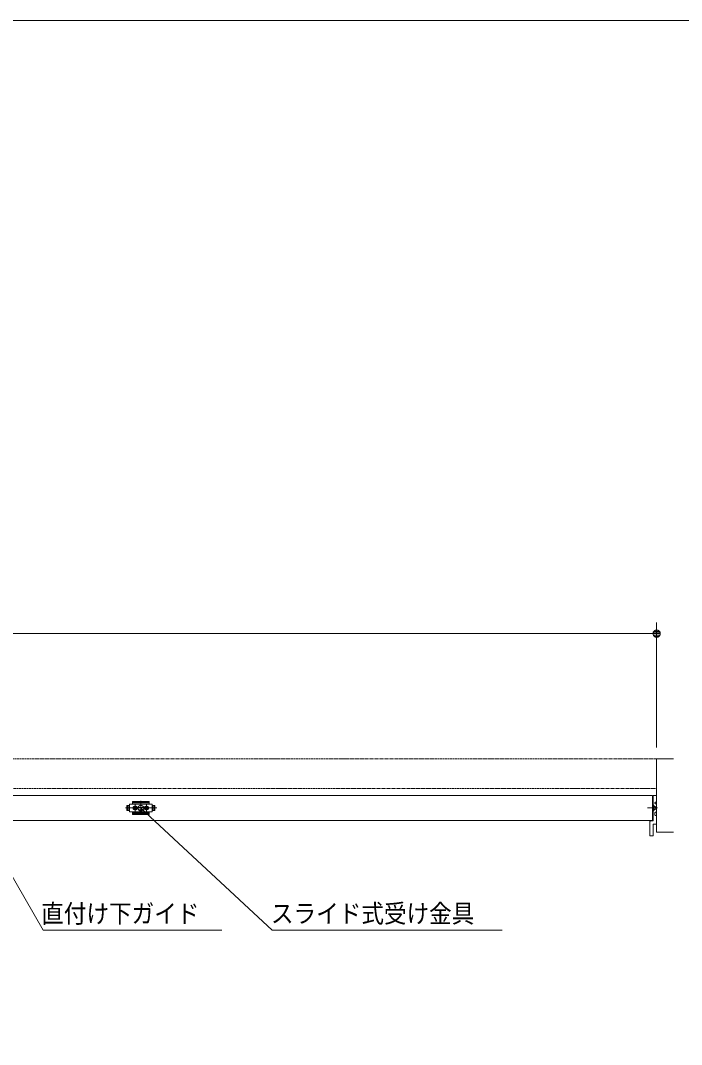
# Model space of a CAD drawing. Units: millimetres, scale not verified. Extents: x -6062 to 6062, y -3045 to 3045.
# Drawn here: x -3221 to -2053, y 960 to 2770 of the extents above; entities that cross this region are included whole.
import ezdxf
from ezdxf.enums import TextEntityAlignment as Align

# ---------------------------------------------------------------- set-up
doc = ezdxf.new("R2010")
doc.units = ezdxf.units.MM
doc.header["$LTSCALE"] = 20
doc.linetypes.add('CHAIN1', pattern=[8, 5, -1, 1, -1])
doc.linetypes.add('DOUBLE_CHAIN1', pattern=[8.8, 5, -1, 0.6, -0.6, 0.6, -1])
for name, color, linetype, lineweight in [('0-0_2寸法-1', 7, 'Continuous', 9), ('0-1_0', 7, 'Continuous', 9), ('0-3_2寸法-3', 7, 'Continuous', 9), ('0-4_1図面枠', 7, 'Continuous', 9), ('0-5_3一般', 7, 'Continuous', 9)]:
    doc.layers.add(name, color=color, linetype=linetype, lineweight=lineweight)
doc.styles.add('ＭＳ ゴシック', font='')
doc.styles.get('ＭＳ ゴシック').set_extended_font_data('MS Gothic')

# ---------------------------------------------------------------- blocks, each defined once
blk = doc.blocks.new('_Dot')
at = {"layer": '0-1_0'}
for p, q in [((-10, 0), (-20, 0)), ((9.78, 2), (-9.78, 2)), ((7.99, 6), (-7.99, 6)), ((9.16, -3.98), (-9.16, -3.98)), ((6, -7.98), (-6, -7.98))]:
    blk.add_line(p, q, dxfattribs=at)
for points in [[(10, 0), (9.92, 1.25), (9.69, 2.49), (9.3, 3.68), (8.76, 4.82), (8.09, 5.88), (7.29, 6.85), (6.37, 7.71), (5.36, 8.44), (4.26, 9.05), (3.09, 9.51), (1.87, 9.82), (0.63, 9.98), (-0.63, 9.98), (-1.87, 9.82), (-3.09, 9.51), (-4.26, 9.05), (-5.36, 8.44), (-6.37, 7.71), (-7.29, 6.85), (-8.09, 5.88), (-8.76, 4.82), (-9.3, 3.68), (-9.69, 2.49), (-9.92, 1.25), (-10, 0), (0, 0)], [(-10, 0), (-9.92, -1.25), (-9.69, -2.49), (-9.3, -3.68), (-8.76, -4.82), (-8.09, -5.88), (-7.29, -6.85), (-6.37, -7.71), (-5.36, -8.44), (-4.26, -9.05), (-3.09, -9.51), (-1.87, -9.82), (-0.63, -9.98), (0.63, -9.98), (1.87, -9.82), (3.09, -9.51), (4.26, -9.05), (5.36, -8.44), (6.37, -7.71), (7.29, -6.85), (8.09, -5.88), (8.76, -4.82), (9.3, -3.68), (9.69, -2.49), (9.92, -1.25), (10, 0), (0, 0)]]:
    blk.add_lwpolyline(points, close=True, dxfattribs=at)
blk = doc.blocks.new('グループ-23')
at = {"layer": '0-5_3一般'}
for p, q in [((-23868.3, 27556.9), (-24966.3, 27556.9)), ((-24956.9, 27556.9), (-23858.9, 27556.9)), ((-24820, 27641.9), (-24918, 27641.9)), ((-24918, 27641.9), (-24918, 27471.9)), ((-24918, 27481.9), (-24918, 27631.9)), ((-24820, 27641.9), (-24908, 27641.9)), ((-24894, 27471.9), (-24894, 27641.9)), ((-24848, 27471.9), (-24848, 27641.9)), ((-24844, 27641.9), (-24844, 27471.9)), ((-24820, 27696.9), (-24820, 27416.9)), ((-24820, 27696.9), (-24730, 27696.9)), ((-24820, 27676.9), (-24800, 27696.9)), ((-24820, 27686.9), (-24820, 27641.9)), ((-24820, 27641.9), (-24820, 27471.9)), ((-24030, 27696.9), (-24810, 27696.9)), ((-24497, 27556.9), (-24745, 27556.9)), ((-24555, 27556.9), (-24725, 27556.9)), ((-24720, 27766.1), (-24720, 27776.7)), ((-24720, 27756.1), (-24720, 27766.1)), ((-24720, 27706.9), (-24720, 27756.1)), ((-24720, 27733.9), (-24120, 27733.9)), ((-24710, 27786.7), (-24130, 27786.7)), ((-24710, 27766.1), (-24130, 27766.1)), ((-24576, 27556.9), (-24664, 27556.9)), ((-24636.7, 27562.9), (-24639.8, 27562.9)), ((-24636.7, 27550.9), (-24639.8, 27550.8)), ((-24620, 27433.9), (-24620, 27678.3)), ((-24620, 27661.9), (-24620, 27451.9)), ((-24620, 27512.9), (-24620, 27600.9)), ((-24603.3, 27562.9), (-24600.2, 27562.9)), ((-24603.3, 27550.9), (-24600.2, 27550.8)), ((-24535, 27556.9), (-24555, 27556.9)), ((-24515, 27556.9), (-24535, 27556.9)), ((-24420, 27805.4), (-24420, 27309.2)), ((-24420, 27714.2), (-24420, 27393.1)), ((-24097, 27556.9), (-24345, 27556.9)), ((-24155, 27556.9), (-24325, 27556.9)), ((-24176, 27556.9), (-24264, 27556.9)), ((-24260.1, 27565.5), (-24240.5, 27566.6)), ((-24239.8, 27562.9), (-24260.1, 27565.5)), ((-24239.8, 27550.8), (-24260.1, 27548.3)), ((-24260.1, 27548.3), (-24240.5, 27547.2)), ((-24240.5, 27566.6), (-24233.2, 27570)), ((-24236.7, 27562.9), (-24240.5, 27566.6)), ((-24236.7, 27550.9), (-24240.5, 27547.2)), ((-24240.5, 27547.2), (-24233.2, 27543.7)), ((-24236.7, 27562.9), (-24239.8, 27562.9)), ((-24236.7, 27550.9), (-24239.8, 27550.8)), ((-24229.4, 27566.3), (-24236.7, 27562.9)), ((-24229.4, 27547.5), (-24236.7, 27550.9)), ((-24229.7, 27577.4), (-24233.2, 27570)), ((-24233.2, 27570), (-24229.4, 27566.3)), ((-24233.2, 27543.7), (-24229.4, 27547.5)), ((-24229.7, 27536.4), (-24233.2, 27543.7)), ((-24228.6, 27597.1), (-24229.7, 27577.4)), ((-24226, 27573.6), (-24229.7, 27577.4)), ((-24226, 27540.1), (-24229.7, 27536.4)), ((-24228.6, 27516.7), (-24229.7, 27536.4)), ((-24229.4, 27566.3), (-24226, 27573.6)), ((-24229.4, 27547.5), (-24226, 27540.1)), ((-24226.1, 27576.7), (-24228.6, 27597.1)), ((-24226.1, 27537.1), (-24228.6, 27516.7)), ((-24226, 27573.6), (-24226.1, 27576.7)), ((-24226, 27540.1), (-24226.1, 27537.1)), ((-24220, 27433.9), (-24220, 27678.3)), ((-24220, 27661.9), (-24220, 27451.9)), ((-24220, 27633.4), (-24220, 27481.5)), ((-24220, 27512.9), (-24220, 27600.9)), ((-24214, 27573.6), (-24210.3, 27577.4)), ((-24214, 27573.6), (-24213.9, 27576.7)), ((-24210.6, 27566.3), (-24214, 27573.6)), ((-24210.6, 27547.5), (-24214, 27540.1)), ((-24214, 27540.1), (-24213.9, 27537.1)), ((-24214, 27540.1), (-24210.3, 27536.4)), ((-24213.9, 27576.7), (-24211.4, 27597.1)), ((-24213.9, 27537.1), (-24211.4, 27516.7)), ((-24211.4, 27597.1), (-24210.3, 27577.4)), ((-24211.4, 27516.7), (-24210.3, 27536.4)), ((-24206.8, 27570), (-24210.6, 27566.3)), ((-24210.6, 27566.3), (-24203.3, 27562.9)), ((-24210.6, 27547.5), (-24203.3, 27550.9)), ((-24206.8, 27543.7), (-24210.6, 27547.5)), ((-24210.3, 27577.4), (-24206.8, 27570)), ((-24210.3, 27536.4), (-24206.8, 27543.7)), ((-24199.5, 27566.6), (-24206.8, 27570)), ((-24199.5, 27547.2), (-24206.8, 27543.7)), ((-24203.3, 27562.9), (-24199.5, 27566.6)), ((-24203.3, 27562.9), (-24200.2, 27562.9)), ((-24203.3, 27550.9), (-24200.2, 27550.8)), ((-24203.3, 27550.9), (-24199.5, 27547.2)), ((-24200.2, 27562.9), (-24179.9, 27565.5)), ((-24200.2, 27550.8), (-24179.9, 27548.3)), ((-24179.9, 27565.5), (-24199.5, 27566.6)), ((-24179.9, 27548.3), (-24199.5, 27547.2)), ((-24135, 27556.9), (-24155, 27556.9)), ((-24115, 27556.9), (-24135, 27556.9)), ((-24120, 27756.1), (-24120, 27776.7)), ((-24120, 27756.1), (-24120, 27706.9)), ((-24110, 27696.9), (-24020, 27696.9)), ((-24040, 27696.9), (-24020, 27676.9)), ((-24020, 27696.9), (-24020, 27641.9)), ((-24020, 27416.9), (-24020, 27696.9)), ((-24020, 27641.9), (-24020, 27686.9)), ((-23922, 27641.9), (-24020, 27641.9)), ((-24020, 27471.9), (-24020, 27641.9)), ((-24020, 27641.9), (-23932, 27641.9)), ((-23996, 27471.9), (-23996, 27641.9)), ((-23992, 27641.9), (-23992, 27471.9)), ((-23946, 27641.9), (-23946, 27471.9)), ((-23922, 27471.9), (-23922, 27641.9)), ((-23922, 27631.9), (-23922, 27481.9)), ((-6502.2, 27556.9), (-6162.2, 27556.9)), ((-24918, 27471.9), (-24820, 27471.9)), ((-24908, 27471.9), (-24820, 27471.9)), ((-24820, 27471.9), (-24820, 27426.9)), ((-24800, 27416.9), (-24820, 27436.9)), ((-24730, 27416.9), (-24820, 27416.9)), ((-24810, 27416.9), (-24030, 27416.9)), ((-24720, 27357.7), (-24720, 27406.9)), ((-24120, 27379.9), (-24720, 27379.9)), ((-24720, 27357.7), (-24720, 27347.7)), ((-24720, 27337.1), (-24720, 27347.7)), ((-24130, 27347.7), (-24710, 27347.7)), ((-24130, 27327.1), (-24710, 27327.1)), ((-24120, 27406.9), (-24120, 27357.7)), ((-24120, 27357.7), (-24120, 27347.7)), ((-24120, 27347.7), (-24120, 27337.1)), ((-24020, 27416.9), (-24110, 27416.9)), ((-24020, 27436.9), (-24040, 27416.9)), ((-24020, 27471.9), (-23922, 27471.9)), ((-24020, 27426.9), (-24020, 27471.9)), ((-24020, 27471.9), (-24020, 27416.9)), ((-23932, 27471.9), (-24020, 27471.9)), ((-6330, 27116.9), (-53990, 27116.9))]:
    blk.add_line(p, q, dxfattribs=at)
at = {"layer": '0-5_3一般', "linetype": 'DOUBLE_CHAIN1'}
blk.add_lwpolyline([(-6180, 29296.9), (-30320, 29296.9), (-30320, 28246.9), (-6180, 28246.9)], dxfattribs=at)
at = {"layer": '0-5_3一般'}
for points in [[(-6330, 27116.9), (-6330, 27996.9), (-53990, 27996.9), (-53990, 27116.9)], [(-24639.8, 27562.9), (-24660.1, 27565.5), (-24640.5, 27566.6)], [(-24639.8, 27550.8), (-24660.1, 27548.3), (-24640.5, 27547.2)], [(-24629.4, 27547.5), (-24636.7, 27550.9), (-24640.5, 27547.2), (-24633.2, 27543.7)], [(-24629.4, 27566.3), (-24626, 27573.6), (-24629.7, 27577.4), (-24633.2, 27570)], [(-24626, 27573.6), (-24626.1, 27576.7), (-24628.6, 27597.1), (-24629.7, 27577.4)], [(-24626, 27540.1), (-24626.1, 27537.1), (-24628.6, 27516.7), (-24629.7, 27536.4)], [(-24614, 27573.6), (-24613.9, 27576.7), (-24611.4, 27597.1), (-24610.3, 27577.4)], [(-24610.6, 27547.5), (-24614, 27540.1), (-24610.3, 27536.4), (-24606.8, 27543.7)], [(-24614, 27540.1), (-24613.9, 27537.1), (-24611.4, 27516.7), (-24610.3, 27536.4)], [(-24610.6, 27566.3), (-24603.3, 27562.9), (-24599.5, 27566.6), (-24606.8, 27570)], [(-24600.2, 27562.9), (-24579.9, 27565.5), (-24599.5, 27566.6)], [(-24600.2, 27550.8), (-24579.9, 27548.3), (-24599.5, 27547.2)]]:
    blk.add_lwpolyline(points, dxfattribs=at)
for points in [[(-24629.4, 27566.3), (-24636.7, 27562.9), (-24640.5, 27566.6), (-24633.2, 27570)], [(-24629.4, 27547.5), (-24626, 27540.1), (-24629.7, 27536.4), (-24633.2, 27543.7)], [(-24610.6, 27566.3), (-24614, 27573.6), (-24610.3, 27577.4), (-24606.8, 27570)], [(-24610.6, 27547.5), (-24603.3, 27550.9), (-24599.5, 27547.2), (-24606.8, 27543.7)]]:
    blk.add_lwpolyline(points, close=True, dxfattribs=at)
for centre, radius in [((-24620, 27556.9), 75), ((-24620, 27556.9), 65), ((-24620, 27556.9), 42), ((-24620, 27556.9), 40), ((-24620, 27556.9), 40), ((-24620, 27556.9), 32.4), ((-24620, 27556.9), 30), ((-24220, 27556.9), 75), ((-24220, 27556.9), 65), ((-24220, 27556.9), 42), ((-24220, 27556.9), 40), ((-24220, 27556.9), 40), ((-24220, 27556.9), 32.4), ((-24220, 27556.9), 30)]:
    blk.add_circle(centre, radius, dxfattribs=at)
for centre, radius, start, end in [((-24908, 27631.9), 10, 90, 180), ((-24810, 27686.9), 10, 90, 180), ((-24730, 27706.9), 10, 270, 0), ((-24710, 27776.7), 10, 90, 180), ((-24710, 27756.1), 10, 90, 180), ((-24615, 27556.9), 46, 169.19486, 180), ((-24615, 27556.9), 46, 180, 190.80514), ((-24620, 27556.9), 20.7, 162.98773, 197.01227), ((-24620, 27551.9), 46, 79.19486, 100.80514), ((-24620, 27556.9), 20.7, 72.98773, 107.01227), ((-24620, 27556.9), 20.7, 252.98773, 287.01227), ((-24620, 27556.9), 20.7, 342.98773, 17.01227), ((-24625, 27556.9), 46, 0, 10.80514), ((-24625, 27556.9), 46, 349.19486, 0), ((-24215, 27556.9), 46, 169.19486, 180), ((-24215, 27556.9), 46, 180, 190.80514), ((-24220, 27556.9), 20.7, 162.98773, 197.01227), ((-24220, 27551.9), 46, 79.19486, 100.80514), ((-24220, 27556.9), 20.7, 72.98773, 107.01227), ((-24220, 27556.9), 20.7, 252.98773, 287.01227), ((-24220, 27556.9), 20.7, 342.98773, 17.01227), ((-24225, 27556.9), 46, 0, 10.80514), ((-24225, 27556.9), 46, 349.19486, 0), ((-24130, 27776.7), 10, 0, 90), ((-24130, 27756.1), 10, 0, 90), ((-24110, 27706.9), 10, 180, 270), ((-24030, 27686.9), 10, 0, 90), ((-23932, 27631.9), 10, 0, 90), ((-24908, 27481.9), 10, 180, 270), ((-24810, 27426.9), 10, 180, 270), ((-24730, 27406.9), 10, 0, 90), ((-24710, 27357.7), 10, 180, 270), ((-24710, 27337.1), 10, 180, 270), ((-24620, 27561.8), 46, 259.19486, 280.80514), ((-24220, 27561.8), 46, 259.19486, 280.80514), ((-24130, 27357.7), 10, 270, 0), ((-24130, 27337.1), 10, 270, 0), ((-24110, 27406.9), 10, 90, 180), ((-24030, 27426.9), 10, 270, 0), ((-23932, 27481.9), 10, 270, 0)]:
    blk.add_arc(centre, radius, start, end, dxfattribs=at)
blk = doc.blocks.new('グループ-24')
at = {"layer": '0-5_3一般'}
blk.add_blockref('グループ-23', (0, 0), dxfattribs=at)
blk = doc.blocks.new('グループ-34')
at = {"layer": '0-5_3一般'}
for p, q in [((-6300, 27996.9), (-6300, 27660.9)), ((-6180, 27996.9), (-6300, 27996.9)), ((-6278, 27660.9), (-6300, 27660.9)), ((-6272, 27556.9), (-6278, 27550.9)), ((-6278, 27452.9), (-6278, 27550.9)), ((-6240, 27736.9), (-6240, 27726.9)), ((-6220, 27706.9), (-6200, 27706.9)), ((-6180, 27686.9), (-6180, 27426.9)), ((-6300, 27452.9), (-6300, 27106.9)), ((-6300, 27452.9), (-6278, 27452.9)), ((-6240, 27386.9), (-6240, 27306.9)), ((-6200, 27406.9), (-6220, 27406.9)), ((-6220, 27286.9), (-6200, 27286.9)), ((-6180, 27266.9), (-6180, 26986.9)), ((-6420, 27069.9), (-6420, 26576.9)), ((-6403.3, 27089.7), (-6300, 27106.9)), ((-6300, 26986.9), (-6300, 26576.9)), ((-6180, 26986.9), (-6300, 26986.9)), ((-6300, 26576.9), (-6420, 26576.9))]:
    blk.add_line(p, q, dxfattribs=at)
at = {"layer": '0-5_3一般', "linetype": 'CHAIN1'}
blk.add_line((-6286.4, 27556.9), (-6164.4, 27556.9), dxfattribs=at)
at = {"layer": '0-5_3一般', "linetype": 'DOUBLE_CHAIN1'}
for p, q in [((-6236, 27594.9), (-6236, 27518.9)), ((-6403.3, 27089.7), (-6420, 27086.9)), ((-6420, 27069.9), (-6420, 27086.9))]:
    blk.add_line(p, q, dxfattribs=at)
at = {"layer": '0-5_3一般'}
for points in [[(-6180, 27996.9), (-6180, 27756.9), (-6220, 27756.9)], [(-6272, 27556.9), (-6278, 27562.9), (-6278, 27660.9)]]:
    blk.add_lwpolyline(points, dxfattribs=at)
at = {"layer": '0-5_3一般', "linetype": 'DOUBLE_CHAIN1'}
for points in [[(-6278, 27636.9), (-6236, 27594.9), (-6180, 27594.9)], [(-6278, 27476.9), (-6236, 27518.9), (-6180, 27518.9)]]:
    blk.add_lwpolyline(points, dxfattribs=at)
at = {"layer": '0-5_3一般'}
for centre, start, end in [((-6220, 27736.9), 135, 180), ((-6220, 27726.9), 180, 225), ((-6220, 27736.9), 90, 135), ((-6220, 27726.9), 225, 270), ((-6200, 27686.9), 45, 90), ((-6200, 27686.9), 0, 45), ((-6220, 27386.9), 135, 180), ((-6220, 27306.9), 180, 225), ((-6220, 27386.9), 90, 135), ((-6220, 27306.9), 225, 270), ((-6200, 27426.9), 270, 315), ((-6200, 27266.9), 45, 90), ((-6200, 27426.9), 315, 0), ((-6200, 27266.9), 0, 45), ((-6400, 27069.9), 139.73116, 180), ((-6400, 27069.9), 99.46232, 139.73116)]:
    blk.add_arc(centre, 20, start, end, dxfattribs=at)
blk = doc.blocks.new('グループ-35')
at = {"layer": '0-5_3一般'}
blk.add_line((-6320, 27116.9), (-6320, 27996.9), dxfattribs=at)
at = {"layer": '0-5_3一般', "linetype": 'CHAIN1'}
blk.add_line((-6492.2, 27556.9), (-6152.2, 27556.9), dxfattribs=at)
at = {"layer": '0-5_3一般'}
blk.add_lwpolyline([(-5580, 29296.9), (-6180, 29296.9), (-6180, 26696.9), (-5580, 26696.9)], dxfattribs=at)
blk.add_blockref('グループ-34', (0, 0), dxfattribs=at)
blk = doc.blocks.new('グループ-61')
at = {"layer": '0-4_1図面枠'}
blk.add_lwpolyline([(-80000, 55400), (80000, 55400), (80000, -55400), (-80000, -55400)], close=True, dxfattribs=at)
blk = doc.blocks.new('図面枠')
at = {"layer": '0-4_1図面枠'}
blk.add_blockref('グループ-61', (0, 0), dxfattribs=at)

msp = doc.modelspace()

# ---------------------------------------------------------------- linework, layer by layer
at = {"layer": '0-0_2寸法-1'}
for p, q in [((-2096.5, 1484.84), (-2096.5, 1706)), ((-2109.21, 1686), (-4481.79, 1686))]:
    msp.add_line(p, q, dxfattribs=at)
at = {"layer": '0-3_2寸法-3'}
for p, q in [((-3003.6, 1378.68), (-3013.4, 1378.68)), ((-3008.31, 1382.68), (-3008.69, 1382.68)), ((-3008.31, 1382.68), (-3008.69, 1382.68)), ((-3004.5, 1374.68), (-3012.5, 1374.68))]:
    msp.add_line(p, q, dxfattribs=at)
for points in [[(-3008.5, 1377.68), (-2776.59, 1161.84), (-2369.71, 1161.84)], [(-3295.55, 1359.84), (-3181.23, 1161.84), (-2865.22, 1161.84)]]:
    msp.add_lwpolyline(points, dxfattribs=at)
msp.add_circle((-3008.5, 1377.68), 5.01, dxfattribs=at)
msp.add_circle((-3008.5, 1377.68), 5.01, dxfattribs=at)

# ---------------------------------------------------------------- block references
at = {"layer": '0-0_2寸法-1', "xscale": 0.6356201, "yscale": 0.6356201}
msp.add_blockref('_Dot', (-2096.5, 1686), dxfattribs=at)
at = {"layer": '0-4_1図面枠', "xscale": 0.05, "yscale": 0.05}
msp.add_blockref('図面枠', (-1787.5, 0), dxfattribs=at)
at = {"layer": '0-5_3一般', "xscale": 0.05, "yscale": 0.05}
for name in ['グループ-24', 'グループ-35']:
    msp.add_blockref(name, (-1787.5, 0), dxfattribs=at)

# ---------------------------------------------------------------- texts
at = {"layer": '0-3_2寸法-3', "style": 'ＭＳ ゴシック', "width": 0.9}
for s, p in [('直付け下ガイド', (-3184.68, 1165.02)), ('スライド式受け金具', (-2778.52, 1165.19))]:
    msp.add_text(s, height=32.55, dxfattribs=at).set_placement(p, align=Align.BOTTOM_LEFT)

doc.saveas('drawing.dxf')
